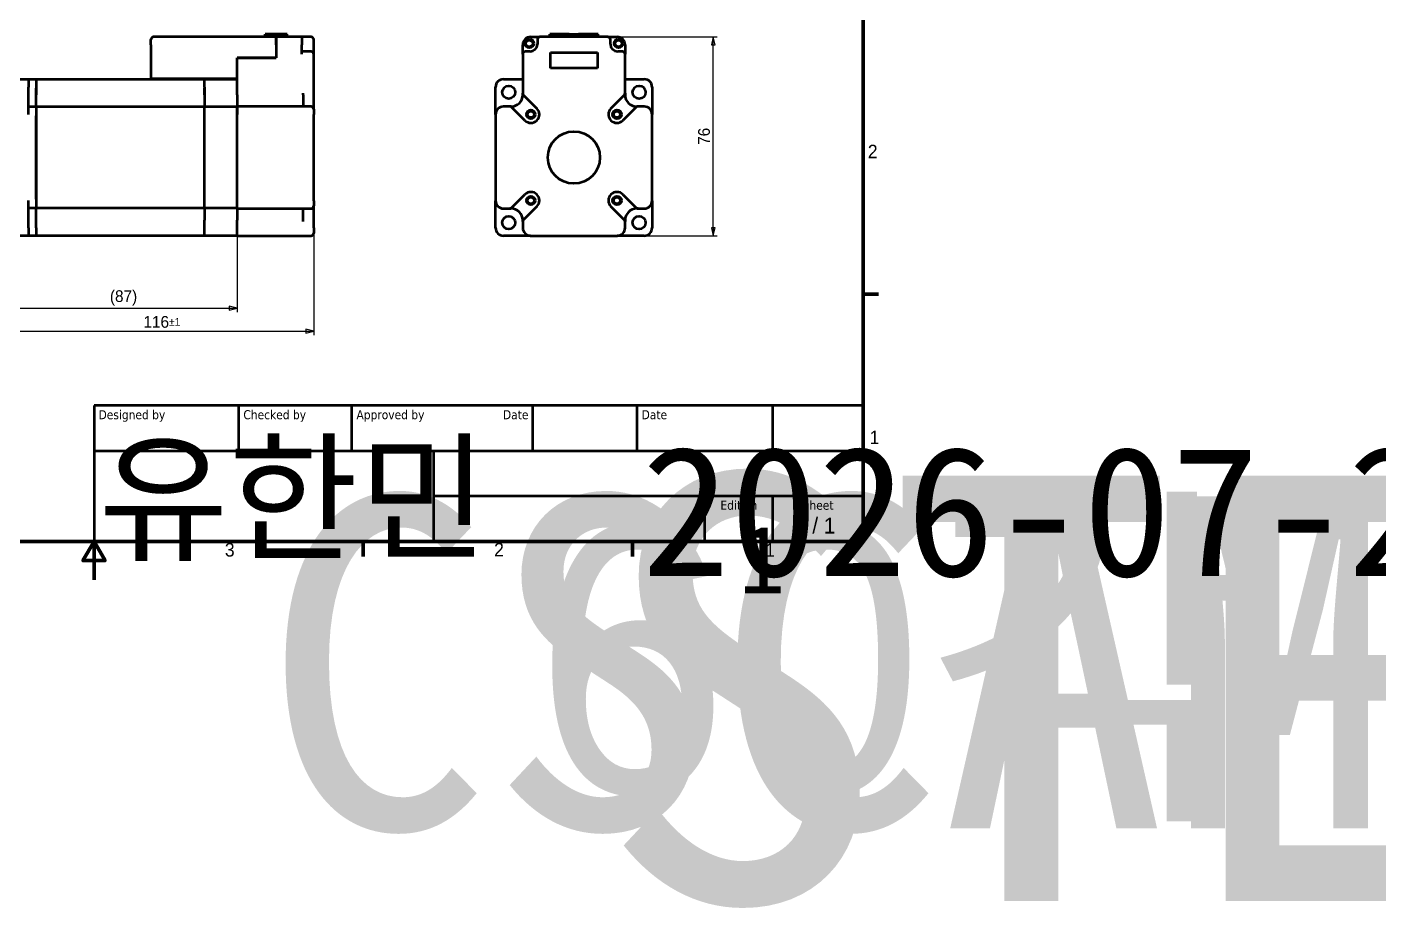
# Model space of a CAD drawing. Header units: millimetres. Extents: x 667 to 2271, y -131 to 433.
# Drawn here: x 951 to 1469, y -131 to 207 of the extents above; entities that cross this region are included whole.
import ezdxf
from ezdxf.enums import TextEntityAlignment as Align

# ---------------------------------------------------------------- set-up
doc = ezdxf.new("R2018")
doc.units = ezdxf.units.MM
doc.header["$LTSCALE"] = 1.5
doc.layers.get('0').update_dxf_attribs({"lineweight": 25})
for name, color, linetype, lineweight in [('경계(ISO)', 7, 'Continuous', 70), ('외형선(ISO)', 7, 'Continuous', 50), ('제목(ISO)', 7, 'Continuous', 50), ('치수(ISO)', 7, 'Continuous', 25)]:
    doc.layers.add(name, color=color, linetype=linetype, lineweight=lineweight)
doc.styles.get("Standard").update_dxf_attribs({"font": ''})
doc.styles.add('레이블 문자 (JIS)', font='')
doc.styles.add('주 텍스트 (ISO)', font='')
doc.styles.add('텍스트 스타일41', font='')
doc.styles.get('Standard').set_extended_font_data('Gulim')
doc.styles.get('레이블 문자 (JIS)').set_extended_font_data('Gulim')
doc.styles.get('주 텍스트 (ISO)').set_extended_font_data('Gulim')
doc.styles.get('텍스트 스타일41').set_extended_font_data('Tahoma')
doc.dimstyles.new('복사 대상기본값 (JIS)', dxfattribs={"dimscale": 1.5, "dimtxt": 3, "dimasz": 2, "dimexe": 1, "dimexo": 0.5, "dimgap": 0.8, "dimtad": 1, "dimdsep": 46, "dimtxsty": '레이블 문자 (JIS)', "dimblk": 'Filled-1', "dimcen": 0.09, "dimdle": 10, "dimclrd": 256, "dimclre": 256, "dimclrt": 256, "dimazin": 2, "dimtfac": 0.666667, "dimtmove": 0, "dimatfit": 3, "dimldrblk": 'OPEN', "dimfxl": 1, "dimtolj": 1, "dimtzin": 0, "dimlwd": -1, "dimlwe": -1, "dimarcsym": 0})

# ---------------------------------------------------------------- blocks, each defined once
blk = doc.blocks.new('Filled-1')
at = {"color": 0}
for p, q in [((0, 0), (-1, 0.25)), ((-1, 0.25), (-1, -0.25)), ((-1, 0), (0, 0)), ((-1, -0.25), (0, 0))]:
    blk.add_line(p, q, dxfattribs=at)
at = {"color": 0, "flags": 128}
blk.add_lwpolyline([(-1, -0.25), (0, 0), (-1, 0.25), (-1, -0.25)], dxfattribs=at)
at = {"color": 0}
blk.add_solid([(-1, -0.25), (0, 0), (-1, 0.25), (-1, -0.25)], dxfattribs=at)
blk = doc.blocks.new('*D24')
at = {"layer": 'Defpoints', "color": 0}
for p in [(944.07, 130.22), (1031.07, 130.22), (1031.07, 99.44)]:
    blk.add_point(p, dxfattribs=at)
at = {"layer": '치수(ISO)'}
for p, q in [((944.07, 129.47), (944.07, 97.94)), ((1031.07, 129.47), (1031.07, 97.94)), ((947.07, 99.44), (1028.07, 99.44))]:
    blk.add_line(p, q, dxfattribs=at)
at = {"layer": '치수(ISO)', "linetype": 'ByBlock', "xscale": 3, "yscale": 3, "zscale": 3}
for p, rotation in [((944.07, 99.44), 180), ((1031.07, 99.44), 360)]:
    blk.add_blockref('Filled-1', p, dxfattribs=dict(at, rotation=rotation))
at = {"layer": '치수(ISO)', "insert": (987.57, 106.3), "char_height": 4.5, "attachment_point": 2, "style": '레이블 문자 (JIS)'}
blk.add_mtext('\\A1;(87)', dxfattribs=at)
blk = doc.blocks.new('_Open')
at = {"color": 0, "linetype": 'ByBlock', "lineweight": -2}
for p, q in [((-1, 0.17), (0, 0)), ((-1, -0.17), (0, 0)), ((0, 0), (-1, 0))]:
    blk.add_line(p, q, dxfattribs=at)
blk = doc.blocks.new('*D25')
at = {"layer": 'Defpoints', "color": 0}
for p in [(944.07, 130.22), (1060.47, 130.22), (1060.47, 90.61)]:
    blk.add_point(p, dxfattribs=at)
at = {"layer": '치수(ISO)'}
for p, q in [((944.07, 129.47), (944.07, 89.11)), ((1060.47, 129.47), (1060.47, 89.11)), ((947.07, 90.61), (1057.47, 90.61))]:
    blk.add_line(p, q, dxfattribs=at)
at = {"layer": '치수(ISO)', "linetype": 'ByBlock', "xscale": 3, "yscale": 3, "zscale": 3}
for p, rotation in [((944.07, 90.61), 180), ((1060.47, 90.61), 360)]:
    blk.add_blockref('Filled-1', p, dxfattribs=dict(at, rotation=rotation))
at = {"layer": '치수(ISO)', "insert": (1002.27, 96.44), "char_height": 4.5, "attachment_point": 2, "style": '레이블 문자 (JIS)'}
blk.add_mtext('\\A1;116{\\H3.000000;%%p1}', dxfattribs=at)
blk = doc.blocks.new('*D26')
at = {"layer": 'Defpoints', "color": 0}
for p in [(1173.24, 203.42), (1213.69, 203.42), (1187.24, 127.22)]:
    blk.add_point(p, dxfattribs=at)
at = {"layer": '치수(ISO)'}
for p, q in [((1173.99, 203.42), (1215.19, 203.42)), ((1213.69, 130.22), (1213.69, 200.42)), ((1187.99, 127.22), (1215.19, 127.22))]:
    blk.add_line(p, q, dxfattribs=at)
at = {"layer": '치수(ISO)', "linetype": 'ByBlock', "xscale": 3, "yscale": 3, "zscale": 3}
for p, rotation in [((1213.69, 203.42), 90), ((1213.69, 127.22), 270)]:
    blk.add_blockref('Filled-1', p, dxfattribs=dict(at, rotation=rotation))
at = {"layer": '치수(ISO)', "insert": (1207.87, 165.32), "char_height": 4.5, "attachment_point": 2, "rotation": 90, "style": '레이블 문자 (JIS)'}
blk.add_mtext('\\A1;76', dxfattribs=at)
blk = doc.blocks.new('경계 Default Border')
at = {"layer": '경계(ISO)'}
for p, q in [((410, 74.25), (413.9, 74.25)), ((280, 10), (280, 6.1)), ((350, 10), (350, 6.1))]:
    blk.add_line(p, q, dxfattribs=at)
at = {"layer": '경계(ISO)', "flags": 128}
for points in [[(10, 10), (10, 287), (410, 287), (410, 10), (10, 10)], [(210, 0), (210, 10), (207.11, 5), (212.89, 5), (210, 10)]]:
    blk.add_lwpolyline(points, dxfattribs=at)
at = {"layer": '경계(ISO)', "char_height": 3.5, "attachment_point": 7}
for s, insert in [('2', (411.16, 109.62)), ('1', (411.62, 35.29)), ('3', (244.01, 6.02)), ('2', (314.01, 6.1)), ('1', (384.47, 6.01))]:
    blk.add_mtext(s, dxfattribs=dict(at, insert=insert))
blk = doc.blocks.new('제목 블록 ISO')
at = {"layer": '제목(ISO)'}
for p, q in [((270.07, 130), (100.07, 130)), ((100.07, 130), (100.07, 100)), ((132.07, 120), (132.07, 130)), ((157.07, 120), (157.07, 130)), ((197.07, 120), (197.07, 130)), ((220.07, 120), (220.07, 130)), ((250.07, 120), (250.07, 130)), ((270.07, 100), (270.07, 130)), ((100.07, 120), (270.07, 120)), ((175.07, 120), (175.07, 100)), ((270.07, 110), (175.07, 110)), ((235.07, 100), (235.07, 110)), ((250.07, 100), (250.07, 110)), ((100.07, 100), (270.07, 100))]:
    blk.add_line(p, q, dxfattribs=at)
at = {"layer": '제목(ISO)', "style": '텍스트 스타일41'}
for s, p in [('Designed by', (101.07, 129)), ('Checked by', (133.07, 129)), ('Approved by', (158.07, 129)), ('Date', (221.07, 129))]:
    blk.add_text(s, height=2, dxfattribs=at).set_placement(p, align=Align.TOP_LEFT)
blk.add_text('Date', height=2, dxfattribs=at).set_placement((196.07, 129), align=Align.TOP_RIGHT)
for s, p in [('Edition', (242.57, 109)), ('Sheet', (260.07, 109))]:
    blk.add_text(s, height=2, dxfattribs=at).set_placement(p, align=Align.TOP_CENTER)
at = {"layer": '제목(ISO)', "style": '주 텍스트 (ISO)'}
blk.add_text('1 / 1 ', height=3.5, dxfattribs=at).set_placement((260.07, 103.5), align=Align.MIDDLE_CENTER)
at = {"layer": '제목(ISO)', "lineweight": 30, "flags": 104}
for tag, p in [('CHECKED_BY', (133.07, 121)), ('ENG_APPROVED_BY', (158.07, 121)), ('AUTHOR', (101.07, 121)), ('CREATION_DATE', (221.07, 121))]:
    blk.add_attdef(tag, text='', height=2.5, dxfattribs=at).set_placement(p, align=Align.BOTTOM_LEFT)
blk.add_attdef('ENG_APPROVAL_DATE', text='', height=2.5, dxfattribs=at).set_placement((196.07, 121), align=Align.BOTTOM_RIGHT)
for tag, p in [('TITLE', (222.57, 115)), ('COMPANY', (137.41, 109.96)), ('REVISION_NUMBER', (242.57, 103.5))]:
    blk.add_attdef(tag, text='', height=3.5, dxfattribs=at).set_placement(p, align=Align.MIDDLE_CENTER)
blk.add_attdef('PART_NUMBER', text='', height=3.5, dxfattribs=at).set_placement((176.07, 105), align=Align.MIDDLE_LEFT)

msp = doc.modelspace()

# ---------------------------------------------------------------- linework, layer by layer
at = {"layer": '외형선(ISO)'}
for p, q in [((998.0691, 200.422), (998.0691, 202.422)), ((1046.0691, 203.422), (999.0691, 203.422)), ((1046.0691, 204.422), (1041.8191, 204.422)), ((1041.8191, 203.422), (1041.8191, 204.422)), ((1046.0691, 203.422), (1046.0691, 204.422)), ((1046.0691, 203.422), (1046.0691, 204.422)), ((1050.3191, 204.422), (1046.0691, 204.422)), ((1046.0691, 203.422), (1046.0691, 200.422)), ((1055.9691, 203.422), (1046.0691, 203.422)), ((1046.0691, 200.422), (1046.0691, 203.422)), ((1050.3191, 203.422), (1050.3191, 204.422)), ((1059.4691, 203.422), (1055.9691, 203.422)), ((1055.9691, 203.422), (1055.9691, 200.422)), ((1060.4691, 200.622), (1060.4691, 202.422)), ((1143.6362, 203.422), (1147.2362, 203.422)), ((1146.2362, 202.422), (1146.2362, 200.622)), ((1173.2362, 203.422), (1147.2362, 203.422)), ((1150.9862, 203.422), (1150.9862, 204.422)), ((1150.9862, 203.422), (1150.9862, 204.422)), ((1158.4335, 204.422), (1150.9862, 204.422)), ((1158.4335, 204.422), (1162.0389, 204.422)), ((1158.4335, 203.422), (1158.4335, 204.422)), ((1169.4862, 204.422), (1162.0389, 204.422)), ((1162.0389, 203.422), (1162.0389, 204.422)), ((1169.4862, 203.422), (1169.4862, 204.422)), ((1169.4862, 203.422), (1169.4862, 204.422)), ((1173.2362, 203.422), (1176.8362, 203.422)), ((1174.2362, 200.622), (1174.2362, 202.422)), ((998.0691, 200.422), (998.0691, 187.322)), ((1046.0691, 200.422), (1046.0691, 195.422)), ((1046.0691, 200.422), (1046.0691, 195.422)), ((1055.9691, 196.822), (1055.9691, 200.422)), ((1059.4691, 197.822), (1055.9691, 197.822)), ((1060.4691, 196.822), (1060.4691, 200.622)), ((1140.6362, 196.822), (1140.6362, 200.422)), ((1143.4362, 197.822), (1141.6362, 197.822)), ((1151.2362, 191.422), (1151.2362, 197.422)), ((1151.2362, 197.422), (1169.2362, 197.422)), ((1169.2362, 197.422), (1169.2362, 191.422)), ((1178.8362, 197.822), (1177.0362, 197.822)), ((1179.8362, 200.422), (1179.8362, 196.822)), ((1031.0691, 195.422), (1046.0691, 195.422)), ((1031.0691, 187.322), (1031.0691, 195.422)), ((1046.0691, 195.422), (1031.0691, 195.422)), ((1031.0691, 181.222), (1031.0691, 195.422)), ((1060.4691, 181.8324), (1060.4691, 196.822)), ((1140.6362, 196.822), (1140.6362, 181.8324)), ((1179.8362, 181.8324), (1179.8362, 196.822)), ((944.0691, 187.222), (951.0691, 187.222)), ((951.0691, 187.222), (951.0691, 184.222)), ((951.0691, 187.222), (954.0691, 187.222)), ((954.0691, 187.222), (1018.5691, 187.222)), ((954.0691, 187.222), (954.0691, 184.222)), ((999.0691, 187.322), (998.0691, 187.322)), ((1031.0691, 187.322), (999.0691, 187.322)), ((1018.4691, 187.222), (1018.4691, 187.322)), ((1018.5691, 187.222), (1031.0691, 187.222)), ((1018.5691, 184.222), (1018.5691, 187.222)), ((1133.2362, 187.222), (1140.6362, 187.222)), ((1169.2362, 191.422), (1151.2362, 191.422)), ((1179.8362, 187.222), (1187.2362, 187.222)), ((951.0691, 173.722), (951.0691, 184.222)), ((954.0691, 184.222), (954.0691, 181.222)), ((954.0691, 181.222), (954.0691, 183.722)), ((1018.5691, 184.222), (1018.5691, 181.222)), ((1018.5691, 181.222), (1018.5691, 183.722)), ((1056.4691, 181.222), (1056.4691, 181.8324)), ((1060.4691, 176.7272), (1060.4691, 181.8324)), ((1130.2362, 173.722), (1130.2362, 184.222)), ((1140.6362, 181.222), (1140.6362, 181.8324)), ((1179.8362, 181.8324), (1179.8362, 181.222)), ((1190.2362, 184.222), (1190.2362, 173.722)), ((951.0691, 176.722), (954.0691, 176.722)), ((954.0691, 176.722), (954.0691, 181.222)), ((954.0691, 176.722), (1018.5691, 176.722)), ((954.0691, 176.722), (954.0691, 173.722)), ((1018.5691, 181.222), (1018.5691, 176.722)), ((1018.5691, 173.722), (1018.5691, 176.722)), ((1018.5691, 176.722), (1031.0691, 176.722)), ((1031.0691, 181.222), (1031.0691, 176.722)), ((1031.0691, 176.722), (1031.0691, 173.722)), ((1059.4691, 176.722), (1031.0691, 176.722)), ((1031.0691, 173.722), (1031.0691, 176.722)), ((1056.4691, 181.222), (1056.4691, 176.722)), ((1060.4691, 175.722), (1060.4691, 176.7272)), ((1135.7258, 176.722), (1133.2362, 176.722)), ((1136.1362, 176.722), (1135.7258, 176.722)), ((1141.4381, 171.4239), (1136.4329, 176.4291)), ((1140.9291, 181.1253), (1146.0343, 176.0201)), ((1174.4381, 176.0201), (1179.5433, 181.1253)), ((1184.0395, 176.4291), (1179.0343, 171.4239)), ((1184.7466, 176.722), (1184.3362, 176.722)), ((1187.2362, 176.722), (1184.7466, 176.722)), ((954.0691, 173.722), (954.0691, 140.722)), ((954.0691, 141.222), (954.0691, 173.222)), ((1018.5691, 140.722), (1018.5691, 173.722)), ((1018.5691, 141.222), (1018.5691, 173.222)), ((1031.0691, 140.722), (1031.0691, 173.722)), ((1031.0691, 140.622), (1031.0691, 173.722)), ((1060.4691, 175.722), (1060.4691, 173.722)), ((1060.4691, 140.622), (1060.4691, 173.722)), ((1130.2362, 173.722), (1130.2362, 140.622)), ((1190.2362, 140.622), (1190.2362, 173.722)), ((951.0691, 130.222), (951.0691, 140.722)), ((954.0691, 140.722), (954.0691, 137.722)), ((1018.5691, 137.722), (1018.5691, 140.722)), ((1031.0691, 137.622), (1031.0691, 140.622)), ((1060.4691, 140.622), (1060.4691, 138.622)), ((1130.2362, 130.222), (1130.2362, 140.622)), ((1136.3329, 137.9149), (1141.4381, 143.0201)), ((1179.0343, 143.0201), (1184.1395, 137.9149)), ((1190.2362, 140.622), (1190.2362, 130.222)), ((954.0691, 137.722), (951.0691, 137.722)), ((1018.5691, 137.722), (954.0691, 137.722)), ((954.0691, 133.222), (954.0691, 137.722)), ((1018.5691, 137.722), (1018.5691, 133.222)), ((1031.0691, 137.722), (1018.5691, 137.722)), ((1031.0691, 137.622), (1059.4691, 137.622)), ((1031.0691, 137.622), (1031.0691, 133.122)), ((1056.4691, 133.122), (1056.4691, 137.622)), ((1060.4691, 137.7168), (1060.4691, 138.622)), ((1060.4691, 132.6116), (1060.4691, 137.7168)), ((1133.2362, 137.622), (1135.6258, 137.622)), ((1136.1362, 137.622), (1135.6258, 137.622)), ((1146.0343, 138.4239), (1140.9291, 133.3187)), ((1179.5433, 133.3187), (1174.4381, 138.4239)), ((1184.8466, 137.622), (1184.3362, 137.622)), ((1184.8466, 137.622), (1187.2362, 137.622)), ((951.0691, 130.222), (951.0691, 127.222)), ((954.0691, 130.722), (954.0691, 133.222)), ((954.0691, 130.222), (954.0691, 133.222)), ((954.0691, 130.222), (954.0691, 127.222)), ((1018.5691, 130.722), (1018.5691, 133.222)), ((1018.5691, 130.222), (1018.5691, 133.222)), ((1018.5691, 127.222), (1018.5691, 130.222)), ((1031.0691, 130.222), (1031.0691, 133.122)), ((1031.0691, 127.222), (1031.0691, 130.222)), ((1056.4691, 132.6116), (1056.4691, 133.122)), ((1060.4691, 130.222), (1060.4691, 132.6116)), ((1060.4691, 130.222), (1060.4691, 128.222)), ((1140.6362, 132.6116), (1140.6362, 133.122)), ((1140.6362, 132.6116), (1140.6362, 130.222)), ((1179.8362, 133.122), (1179.8362, 132.6116)), ((1179.8362, 130.222), (1179.8362, 132.6116)), ((951.0691, 127.222), (944.0691, 127.222)), ((954.0691, 127.222), (951.0691, 127.222)), ((1018.5691, 127.222), (954.0691, 127.222)), ((1031.0691, 127.222), (1018.5691, 127.222)), ((1031.0691, 127.222), (1059.4691, 127.222)), ((1143.6362, 127.222), (1133.2362, 127.222)), ((1143.6362, 127.222), (1176.8362, 127.222)), ((1187.2362, 127.222), (1176.8362, 127.222))]:
    msp.add_line(p, q, dxfattribs=at)
for centre, radius in [((1143.1362, 200.922), 1.7), ((1143.1362, 200.922), 1.3), ((1177.3362, 200.922), 1.7), ((1177.3362, 200.922), 1.3), ((1135.2362, 182.222), 2.5), ((1185.2362, 182.222), 2.5), ((1143.7362, 173.722), 1.7), ((1143.7362, 173.722), 1.2295), ((1176.7362, 173.722), 1.7), ((1176.7362, 173.722), 1.2295), ((1160.2362, 157.222), 10), ((1143.7362, 140.722), 1.7), ((1143.7362, 140.722), 1.2295), ((1176.7362, 140.722), 1.7), ((1176.7362, 140.722), 1.2295), ((1135.2362, 132.222), 2.5), ((1185.2362, 132.222), 2.5)]:
    msp.add_circle(centre, radius, dxfattribs=at)
for centre, radius, start, end in [((999.0691, 202.422), 1, 90, 180), ((1059.4691, 202.422), 1, 0, 90), ((1143.6362, 200.422), 3, 90, 180), ((1147.2362, 202.422), 1, 90, 180), ((1173.2362, 202.422), 1, 0, 90), ((1176.8362, 200.422), 3, 0, 90), ((1059.4691, 196.822), 1, 0, 90), ((1141.6362, 196.822), 1, 90, 180), ((1143.4362, 200.622), 2.8, 270, 0), ((1177.0362, 200.622), 2.8, 180, 270), ((1178.8362, 196.822), 1, 0, 90), ((1133.2362, 184.222), 3, 90, 180), ((1187.2362, 184.222), 3, 0, 90), ((1141.6362, 181.8324), 1, 180, 225), ((1178.8362, 181.8324), 1, 315, 0), ((1059.4691, 175.722), 1, 0, 90), ((1133.2362, 173.722), 3, 90, 180), ((1135.7258, 175.722), 1, 45, 90), ((1136.1362, 181.222), 4.5, 270, 0), ((1184.3362, 181.222), 4.5, 180, 270), ((1184.7466, 175.722), 1, 90, 135), ((1187.2362, 173.722), 3, 0, 90), ((1143.7362, 173.722), 3.25, 225, 45), ((1176.7362, 173.722), 3.25, 135, 315), ((1133.2362, 140.622), 3, 180, 270), ((1143.7362, 140.722), 3.25, 315, 135), ((1176.7362, 140.722), 3.25, 45, 225), ((1187.2362, 140.622), 3, 270, 0), ((1059.4691, 138.622), 1, 270, 0), ((1135.6258, 138.622), 1, 270, 315), ((1136.1362, 133.122), 4.5, 0, 90), ((1184.3362, 133.122), 4.5, 90, 180), ((1184.8466, 138.622), 1, 225, 270), ((1133.2362, 130.222), 3, 180, 270), ((1141.6362, 132.6116), 1, 135, 180), ((1143.6362, 130.222), 3, 180, 270), ((1176.8362, 130.222), 3, 270, 0), ((1178.8362, 132.6116), 1, 0, 45), ((1187.2362, 130.222), 3, 270, 0), ((1059.4691, 128.222), 1, 270, 0)]:
    msp.add_arc(centre, radius, start, end, dxfattribs=at)

# ---------------------------------------------------------------- block references
at = {"color": 0, "xscale": 1.474767, "yscale": 1.474767, "zscale": 1.474767}
msp.add_blockref('경계 Default Border', (666.5525, -4.7323), dxfattribs=at)
at = {"color": 0}
ref = msp.add_blockref('제목 블록 ISO', (802.6277, -163.4867), dxfattribs=dict(at, xscale=1.73502, yscale=1.73502, zscale=1.73502))
lines = msp.add_mtext('STEP MOTOR', dxfattribs={"layer": '제목(ISO)', "insert": (1169.1034, 35.2525), "char_height": 163.09188, "attachment_point": 1})
ref.add_attrib('TITLE', '', (1169.1034, 35.2525), dxfattribs={"flags": 104}).embed_mtext(lines)
lines = msp.add_mtext('{\\f굴림|b0|i0|c129|p50;60각_87mm_ABS}', dxfattribs={"layer": '제목(ISO)', "insert": (1145.1287, 16.0003), "char_height": 102.36618, "attachment_point": 1})
ref.add_attrib('PART_NUMBER', '', (1145.1287, 16.0003), dxfattribs={"flags": 104}).embed_mtext(lines)
lines = msp.add_mtext('CSCAM', dxfattribs={"layer": '제목(ISO)', "insert": (1041.0446, 27.293), "char_height": 127.31219, "attachment_point": 1})
ref.add_attrib('COMPANY', '', (1041.0446, 27.293), dxfattribs={"flags": 104}).embed_mtext(lines)
lines = msp.add_mtext('{\\f굴림|b0|i0|c129|p50;유한민}', dxfattribs={"layer": '제목(ISO)', "insert": (977.9886, 46.4508), "char_height": 39.685312, "attachment_point": 1})
ref.add_attrib('AUTHOR', '', (977.9886, 46.4508), dxfattribs={"flags": 104}).embed_mtext(lines)
lines = msp.add_mtext('2026-07-29', dxfattribs={"layer": '제목(ISO)', "insert": (1186.191, 46.4508), "char_height": 49.73699, "attachment_point": 1})
ref.add_attrib('CREATION_DATE', '', (1186.191, 46.4508), dxfattribs={"flags": 104}).embed_mtext(lines)
lines = msp.add_mtext('1', dxfattribs={"layer": '제목(ISO)', "insert": (1223.4939, 16.0879), "char_height": 26.0253, "attachment_point": 1})
ref.add_attrib('REVISION_NUMBER', '', (1223.4939, 16.0879), dxfattribs={"flags": 104}).embed_mtext(lines)

# ---------------------------------------------------------------- dimensions: what is measured, and where the dimension line sits
at = {"layer": '치수(ISO)'}
for base, p1, p2, angle, override, picture, middle in [((1213.687, 203.422), (1187.2362, 127.222), (1173.2362, 203.422), 90, {"dimgap": 0.8, "dimdec": 0, "dimtol": 0, "dimlim": 0, "dimtp": 0, "dimtm": 0, "dimtdec": 2, "dimtofl": 0, "dimatfit": 1}, '*D26', (1213.687, 165.322)), ((1060.4691, 90.6116), (944.0691, 130.222), (1060.4691, 130.222), 180, {"dimgap": 0.8, "dimdec": 0, "dimtol": 1, "dimlim": 0, "dimtp": 1, "dimtm": 1, "dimtdec": 0, "dimtofl": 0, "dimatfit": 1}, '*D25', (1002.2691, 90.6116))]:
    dim = msp.add_linear_dim(base=base, p1=p1, p2=p2, angle=angle, dimstyle='복사 대상기본값 (JIS)', override=override, dxfattribs=at)
    dim.commit()
    dim.dimension.update_dxf_attribs({"geometry": picture, "text_midpoint": middle, "dimtype": 160})
dim = msp.add_linear_dim(base=(1031.0691, 99.4392), p1=(944.0691, 130.222), p2=(1031.0691, 130.222), angle=180, text='(<>)', dimstyle='복사 대상기본값 (JIS)', override={"dimgap": 0.8, "dimdec": 2, "dimtol": 0, "dimlim": 0, "dimtp": 0, "dimtm": 0, "dimtdec": 2, "dimtofl": 0, "dimatfit": 1}, dxfattribs=at)
dim.commit()
dim.dimension.update_dxf_attribs({"geometry": '*D24', "text_midpoint": (987.5691, 99.4392), "dimtype": 160})

doc.saveas('drawing.dxf')
